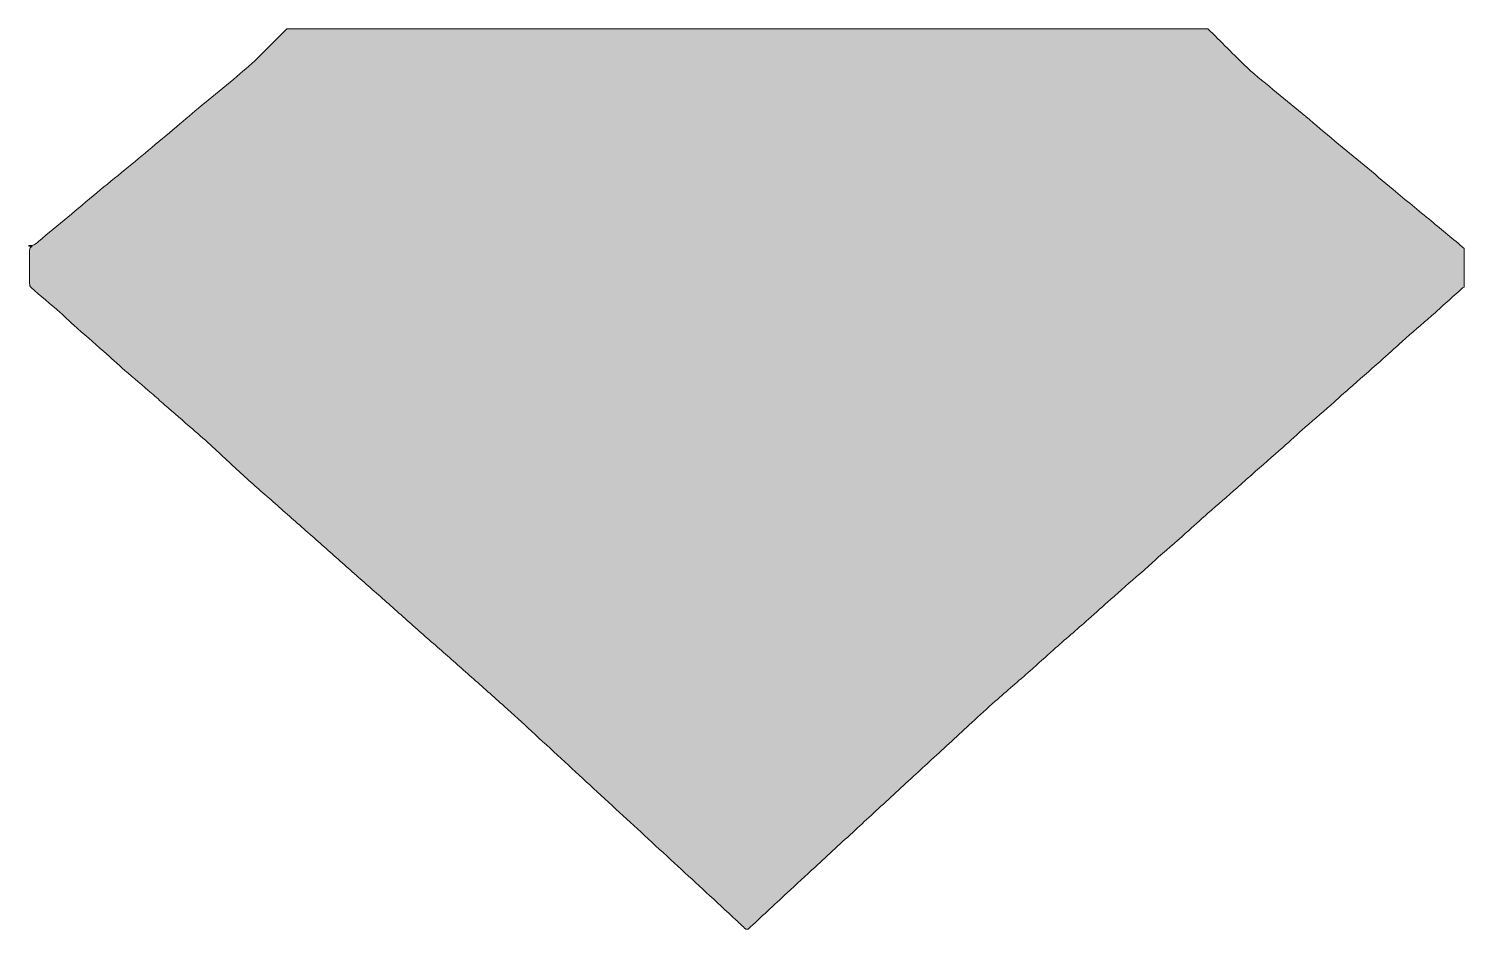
# Model space of a CAD drawing. Header units: inches. Extents: x 41 to 1961, y -1554 to -349.
import ezdxf

# ---------------------------------------------------------------- set-up
doc = ezdxf.new("R2010")
doc.units = ezdxf.units.IN
doc.header["$MEASUREMENT"] = 0
doc.layers.add('Layer 1', color=7, linetype='Continuous')

# ---------------------------------------------------------------- blocks, each defined once
blk = doc.blocks.new('block 3')
at = {"layer": 'Layer 1', "true_color": 0xffffff}
h = blk.add_hatch(color=7, dxfattribs=at)
h.dxf.hatch_style = 2
edge = h.paths.add_edge_path()
edge.add_spline(control_points=[(1960.8, -643), (1960.8, -660.3), (1960.8, -677.6), (1960.8, -695), (1960, -695.2), (1959.1, -695.3), (1958.5, -695.8), (1951.6, -701.9), (1944.8, -708.1), (1937.9, -714.3), (1930.9, -720.6), (1924, -727), (1917, -733.2), (1904, -744.6), (1890.9, -755.9), (1877.9, -767.3), (1867.9, -776.2), (1858.1, -785.3), (1848.1, -794.1), (1834.2, -806.4), (1820.3, -818.5), (1806.5, -830.7), (1800, -836.5), (1793.5, -842.4), (1787, -848.2), (1774, -859.6), (1760.9, -870.9), (1747.9, -882.3), (1737.9, -891.2), (1728.1, -900.2), (1718.1, -909.1), (1704.3, -921.4), (1690.4, -933.5), (1676.5, -945.7), (1670, -951.5), (1663.5, -957.4), (1657, -963.2), (1644, -974.6), (1630.9, -985.9), (1617.9, -997.3), (1607.9, -1006.2), (1598.1, -1015.2), (1588.1, -1024.1), (1574.4, -1036.2), (1560.6, -1048.2), (1546.9, -1060.3), (1540.2, -1066.2), (1533.7, -1072.3), (1527, -1078.2), (1514, -1089.6), (1500.9, -1100.9), (1487.9, -1112.3), (1477.9, -1121.2), (1468.1, -1130.3), (1458.1, -1139.1), (1442.5, -1152.8), (1426.8, -1166.3), (1411.2, -1180.1), (1400.8, -1189.2), (1390.7, -1198.7), (1380.3, -1207.9), (1364.7, -1221.6), (1349, -1235.1), (1333.4, -1248.8), (1322.9, -1258.1), (1312.5, -1267.6), (1302.2, -1277.1), (1284.2, -1293.6), (1266.3, -1310.3), (1248.3, -1326.9), (1240.3, -1334.3), (1232.2, -1341.7), (1224.2, -1349.1), (1206.3, -1365.6), (1188.5, -1382.1), (1170.6, -1398.6), (1162.5, -1406.1), (1154.3, -1413.5), (1146.2, -1421.1), (1128.3, -1437.6), (1110.5, -1454.1), (1092.6, -1470.6), (1080.1, -1482.1), (1067.5, -1493.6), (1055.1, -1505.2), (1037.6, -1521.4), (1020.3, -1537.6), (1002.9, -1553.8), (1001.9, -1553.8), (1000.9, -1553.8), (999.9, -1553.8), (995.6, -1549.7), (991.4, -1545.6), (987.1, -1541.6), (973.7, -1529.2), (960.4, -1516.8), (947, -1504.5), (934.4, -1492.8), (921.7, -1481.2), (909.1, -1469.5), (895.8, -1457.3), (882.6, -1445), (869.3, -1432.8), (856.6, -1421), (843.8, -1409.3), (831, -1397.5), (817.8, -1385.3), (804.6, -1373), (791.3, -1360.8), (778.6, -1349), (765.8, -1337.3), (753, -1325.5), (739.8, -1313.3), (726.6, -1301), (713.3, -1288.8), (701.3, -1277.7), (689.3, -1266.6), (677.1, -1255.6), (662.5, -1242.5), (647.8, -1229.5), (633.1, -1216.5), (618.8, -1203.9), (604.4, -1191.2), (590.1, -1178.6), (575.8, -1165.9), (561.4, -1153.2), (547.1, -1140.6), (532.4, -1127.6), (517.8, -1114.5), (503.1, -1101.5), (488.8, -1088.9), (474.4, -1076.2), (460.1, -1063.6), (445.8, -1050.9), (431.4, -1038.2), (417.1, -1025.6), (402.4, -1012.6), (387.8, -999.5), (373.1, -986.5), (358.7, -973.9), (344.3, -961.4), (330.1, -948.5), (315.7, -935.4), (301.6, -921.9), (287.2, -908.7), (278.4, -900.6), (269.3, -892.7), (260.2, -884.7), (247.7, -873.8), (235.1, -863), (222.6, -852), (216.7, -847), (211, -841.7), (205.2, -836.7), (193.3, -826.4), (181.4, -816.3), (169.6, -806.1), (160.1, -797.7), (150.7, -789.1), (141.2, -780.7), (127.9, -768.9), (114.4, -757.3), (101.1, -745.5), (94.9, -740), (89.2, -733.9), (82.9, -728.5), (70, -717.3), (56.9, -706.4), (44, -695.2), (42.7, -694.1), (42.1, -691.8), (42.1, -690), (41.9, -677), (42, -664), (42, -651), (42, -647.1), (40.9, -642.8), (45.5, -640), (44, -640), (42.5, -640), (41, -640), (41, -639.6), (41, -639.3), (41, -639), (46.5, -639.9), (50.1, -637.1), (54.1, -633.6), (66.8, -622.6), (80.1, -612.1), (93.1, -601.3), (106.1, -590.5), (118.9, -579.4), (131.9, -568.6), (144.5, -558.1), (157.3, -547.9), (170, -537.5), (181.8, -527.7), (193.7, -517.8), (205.5, -508), (218.1, -497.4), (230.6, -486.9), (243.2, -476.3), (254.1, -467), (265, -457.7), (276, -448.5), (289, -437.7), (302.2, -427.2), (315.1, -416.3), (325.9, -407.2), (336.8, -398.1), (347, -388.3), (360.3, -375.5), (373, -362.1), (386, -349), (796.6, -349), (1207.2, -349), (1617.8, -349), (1635.3, -366.3), (1652.4, -384), (1670.3, -400.8), (1682.9, -412.6), (1696.4, -423.3), (1709.7, -434.3), (1722.7, -445.2), (1735.8, -455.7), (1748.8, -466.6), (1761.8, -477.4), (1774.6, -488.4), (1787.6, -499.3), (1800.6, -510.1), (1813.8, -520.7), (1826.8, -531.5), (1839.8, -542.3), (1852.6, -553.4), (1865.6, -564.2), (1882.5, -578.3), (1899.5, -592.2), (1916.5, -606.2), (1931.2, -618.4), (1946, -630.7), (1960.8, -643)], knot_values=[0, 0, 0, 0, 1, 1, 1, 2, 2, 2, 3, 3, 3, 4, 4, 4, 5, 5, 5, 6, 6, 6, 7, 7, 7, 8, 8, 8, 9, 9, 9, 10, 10, 10, 11, 11, 11, 12, 12, 12, 13, 13, 13, 14, 14, 14, 15, 15, 15, 16, 16, 16, 17, 17, 17, 18, 18, 18, 19, 19, 19, 20, 20, 20, 21, 21, 21, 22, 22, 22, 23, 23, 23, 24, 24, 24, 25, 25, 25, 26, 26, 26, 27, 27, 27, 28, 28, 28, 29, 29, 29, 30, 30, 30, 31, 31, 31, 32, 32, 32, 33, 33, 33, 34, 34, 34, 35, 35, 35, 36, 36, 36, 37, 37, 37, 38, 38, 38, 39, 39, 39, 40, 40, 40, 41, 41, 41, 42, 42, 42, 43, 43, 43, 44, 44, 44, 45, 45, 45, 46, 46, 46, 47, 47, 47, 48, 48, 48, 49, 49, 49, 50, 50, 50, 51, 51, 51, 52, 52, 52, 53, 53, 53, 54, 54, 54, 55, 55, 55, 56, 56, 56, 57, 57, 57, 58, 58, 58, 59, 59, 59, 60, 60, 60, 61, 61, 61, 62, 62, 62, 63, 63, 63, 64, 64, 64, 65, 65, 65, 66, 66, 66, 67, 67, 67, 68, 68, 68, 69, 69, 69, 70, 70, 70, 71, 71, 71, 72, 72, 72, 73, 73, 73, 74, 74, 74, 75, 75, 75, 76, 76, 76, 77, 77, 77, 78, 78, 78, 79, 79, 79, 80, 80, 80, 80], degree=3, periodic=1)
at = {"layer": 'Layer 1', "lineweight": 0}
blk.add_open_spline([(1960.8, -643), (1960.8, -660.3), (1960.8, -677.6), (1960.8, -695), (1960, -695.2), (1959.1, -695.3), (1958.5, -695.8), (1951.6, -701.9), (1944.8, -708.1), (1937.9, -714.3), (1930.9, -720.6), (1924, -727), (1917, -733.2), (1904, -744.6), (1890.9, -755.9), (1877.9, -767.3), (1867.9, -776.2), (1858.1, -785.3), (1848.1, -794.1), (1834.2, -806.4), (1820.3, -818.5), (1806.5, -830.7), (1800, -836.5), (1793.5, -842.4), (1787, -848.2), (1774, -859.6), (1760.9, -870.9), (1747.9, -882.3), (1737.9, -891.2), (1728.1, -900.2), (1718.1, -909.1), (1704.3, -921.4), (1690.4, -933.5), (1676.5, -945.7), (1670, -951.5), (1663.5, -957.4), (1657, -963.2), (1644, -974.6), (1630.9, -985.9), (1617.9, -997.3), (1607.9, -1006.2), (1598.1, -1015.2), (1588.1, -1024.1), (1574.4, -1036.2), (1560.6, -1048.2), (1546.9, -1060.3), (1540.2, -1066.2), (1533.7, -1072.3), (1527, -1078.2), (1514, -1089.6), (1500.9, -1100.9), (1487.9, -1112.3), (1477.9, -1121.2), (1468.1, -1130.3), (1458.1, -1139.1), (1442.5, -1152.8), (1426.8, -1166.3), (1411.2, -1180.1), (1400.8, -1189.2), (1390.7, -1198.7), (1380.3, -1207.9), (1364.7, -1221.6), (1349, -1235.1), (1333.4, -1248.8), (1322.9, -1258.1), (1312.5, -1267.6), (1302.2, -1277.1), (1284.2, -1293.6), (1266.3, -1310.3), (1248.3, -1326.9), (1240.3, -1334.3), (1232.2, -1341.7), (1224.2, -1349.1), (1206.3, -1365.6), (1188.5, -1382.1), (1170.6, -1398.6), (1162.5, -1406.1), (1154.3, -1413.5), (1146.2, -1421.1), (1128.3, -1437.6), (1110.5, -1454.1), (1092.6, -1470.6), (1080.1, -1482.1), (1067.5, -1493.6), (1055.1, -1505.2), (1037.6, -1521.4), (1020.3, -1537.6), (1002.9, -1553.8), (1001.9, -1553.8), (1000.9, -1553.8), (999.9, -1553.8), (995.6, -1549.7), (991.4, -1545.6), (987.1, -1541.6), (973.7, -1529.2), (960.4, -1516.8), (947, -1504.5), (934.4, -1492.8), (921.7, -1481.2), (909.1, -1469.5), (895.8, -1457.3), (882.6, -1445), (869.3, -1432.8), (856.6, -1421), (843.8, -1409.3), (831, -1397.5), (817.8, -1385.3), (804.6, -1373), (791.3, -1360.8), (778.6, -1349), (765.8, -1337.3), (753, -1325.5), (739.8, -1313.3), (726.6, -1301), (713.3, -1288.8), (701.3, -1277.7), (689.3, -1266.6), (677.1, -1255.6), (662.5, -1242.5), (647.8, -1229.5), (633.1, -1216.5), (618.8, -1203.9), (604.4, -1191.2), (590.1, -1178.6), (575.8, -1165.9), (561.4, -1153.2), (547.1, -1140.6), (532.4, -1127.6), (517.8, -1114.5), (503.1, -1101.5), (488.8, -1088.9), (474.4, -1076.2), (460.1, -1063.6), (445.8, -1050.9), (431.4, -1038.2), (417.1, -1025.6), (402.4, -1012.6), (387.8, -999.5), (373.1, -986.5), (358.7, -973.9), (344.3, -961.4), (330.1, -948.5), (315.7, -935.4), (301.6, -921.9), (287.2, -908.7), (278.4, -900.6), (269.3, -892.7), (260.2, -884.7), (247.7, -873.8), (235.1, -863), (222.6, -852), (216.7, -847), (211, -841.7), (205.2, -836.7), (193.3, -826.4), (181.4, -816.3), (169.6, -806.1), (160.1, -797.7), (150.7, -789.1), (141.2, -780.7), (127.9, -768.9), (114.4, -757.3), (101.1, -745.5), (94.9, -740), (89.2, -733.9), (82.9, -728.5), (70, -717.3), (56.9, -706.4), (44, -695.2), (42.7, -694.1), (42.1, -691.8), (42.1, -690), (41.9, -677), (42, -664), (42, -651), (42, -647.1), (40.9, -642.8), (45.5, -640), (44, -640), (42.5, -640), (41, -640), (41, -639.6), (41, -639.3), (41, -639), (46.5, -639.9), (50.1, -637.1), (54.1, -633.6), (66.8, -622.6), (80.1, -612.1), (93.1, -601.3), (106.1, -590.5), (118.9, -579.4), (131.9, -568.6), (144.5, -558.1), (157.3, -547.9), (170, -537.5), (181.8, -527.7), (193.7, -517.8), (205.5, -508), (218.1, -497.4), (230.6, -486.9), (243.2, -476.3), (254.1, -467), (265, -457.7), (276, -448.5), (289, -437.7), (302.2, -427.2), (315.1, -416.3), (325.9, -407.2), (336.8, -398.1), (347, -388.3), (360.3, -375.5), (373, -362.1), (386, -349), (796.6, -349), (1207.2, -349), (1617.8, -349), (1635.3, -366.3), (1652.4, -384), (1670.3, -400.8), (1682.9, -412.6), (1696.4, -423.3), (1709.7, -434.3), (1722.7, -445.2), (1735.8, -455.7), (1748.8, -466.6), (1761.8, -477.4), (1774.6, -488.4), (1787.6, -499.3), (1800.6, -510.1), (1813.8, -520.7), (1826.8, -531.5), (1839.8, -542.3), (1852.6, -553.4), (1865.6, -564.2), (1882.5, -578.3), (1899.5, -592.2), (1916.5, -606.2), (1931.2, -618.4), (1946, -630.7), (1960.8, -643)], degree=3, knots=[0, 0, 0, 0, 1, 1, 1, 2, 2, 2, 3, 3, 3, 4, 4, 4, 5, 5, 5, 6, 6, 6, 7, 7, 7, 8, 8, 8, 9, 9, 9, 10, 10, 10, 11, 11, 11, 12, 12, 12, 13, 13, 13, 14, 14, 14, 15, 15, 15, 16, 16, 16, 17, 17, 17, 18, 18, 18, 19, 19, 19, 20, 20, 20, 21, 21, 21, 22, 22, 22, 23, 23, 23, 24, 24, 24, 25, 25, 25, 26, 26, 26, 27, 27, 27, 28, 28, 28, 29, 29, 29, 30, 30, 30, 31, 31, 31, 32, 32, 32, 33, 33, 33, 34, 34, 34, 35, 35, 35, 36, 36, 36, 37, 37, 37, 38, 38, 38, 39, 39, 39, 40, 40, 40, 41, 41, 41, 42, 42, 42, 43, 43, 43, 44, 44, 44, 45, 45, 45, 46, 46, 46, 47, 47, 47, 48, 48, 48, 49, 49, 49, 50, 50, 50, 51, 51, 51, 52, 52, 52, 53, 53, 53, 54, 54, 54, 55, 55, 55, 56, 56, 56, 57, 57, 57, 58, 58, 58, 59, 59, 59, 60, 60, 60, 61, 61, 61, 62, 62, 62, 63, 63, 63, 64, 64, 64, 65, 65, 65, 66, 66, 66, 67, 67, 67, 68, 68, 68, 69, 69, 69, 70, 70, 70, 71, 71, 71, 72, 72, 72, 73, 73, 73, 74, 74, 74, 75, 75, 75, 76, 76, 76, 77, 77, 77, 78, 78, 78, 79, 79, 79, 80, 80, 80, 80], dxfattribs=at)
blk = doc.blocks.new('block 2')
at = {"layer": 'Layer 1'}
blk.add_blockref('block 3', (0, 0), dxfattribs=at)

msp = doc.modelspace()

# ---------------------------------------------------------------- block references
at = {"layer": 'Layer 1'}
msp.add_blockref('block 2', (0, 0), dxfattribs=at)

doc.saveas('drawing.dxf')
